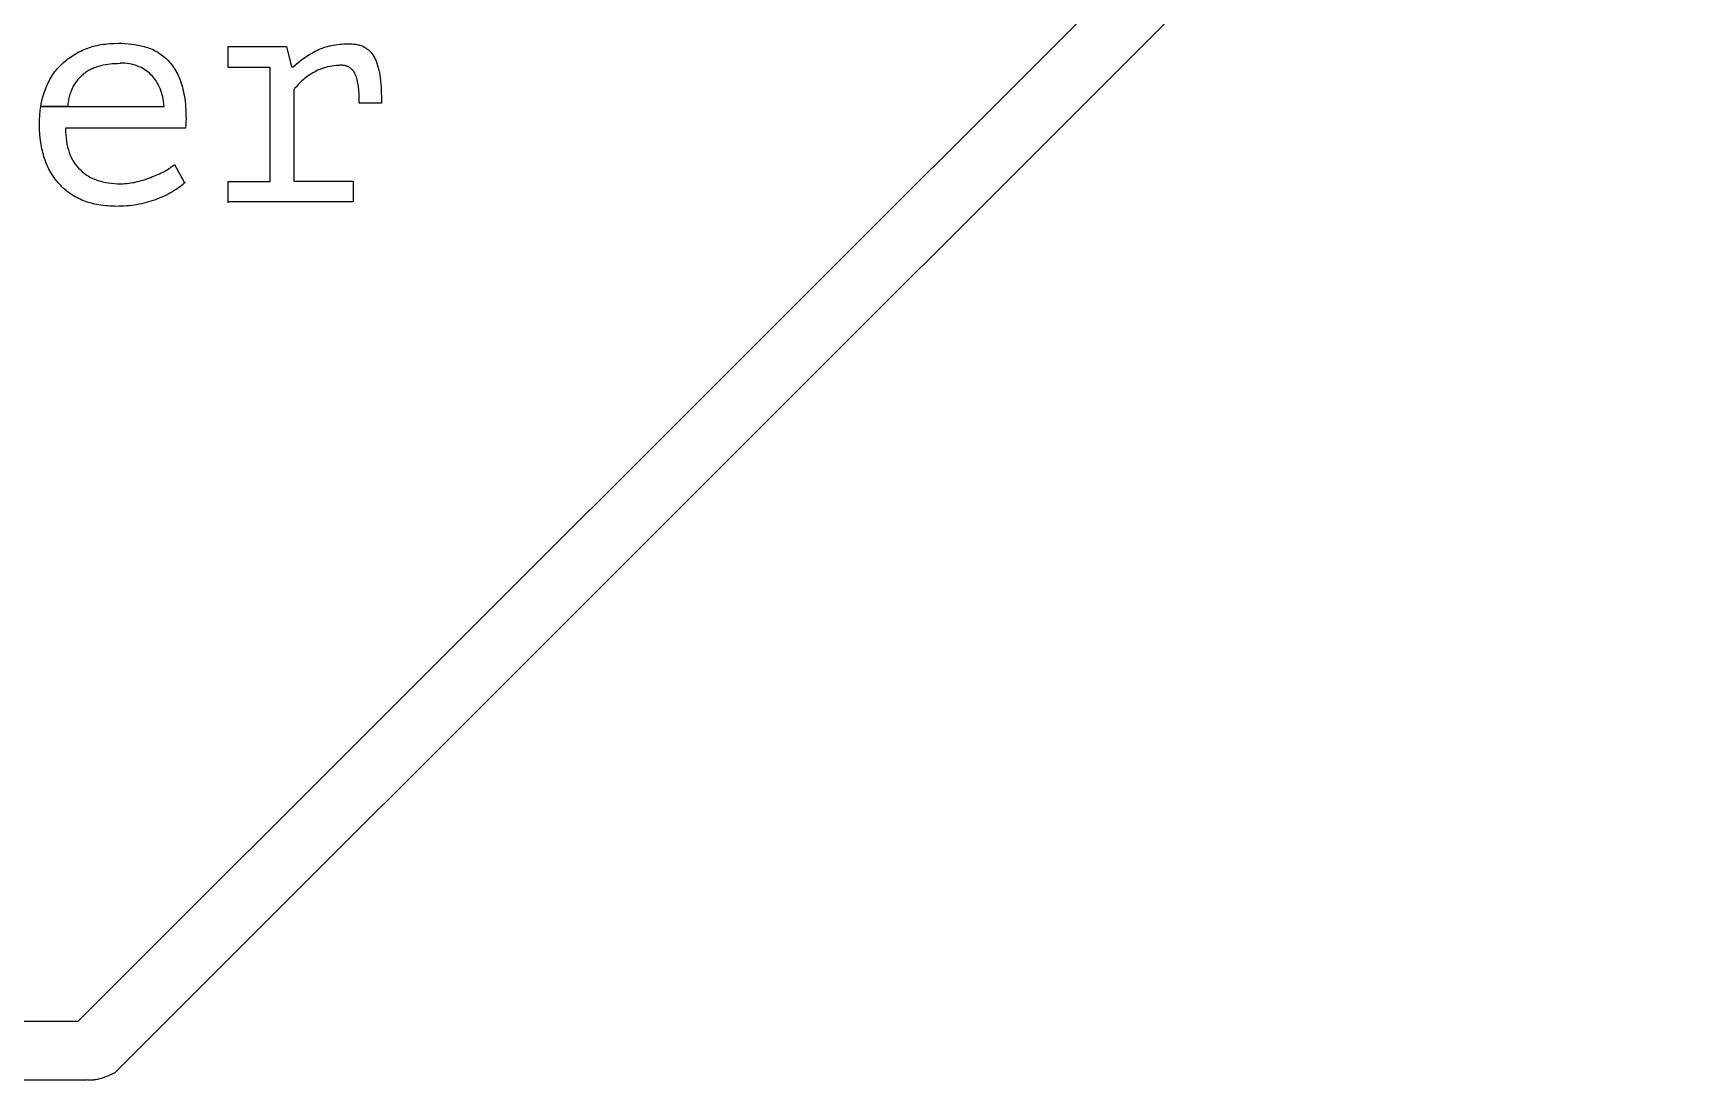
# Model space of a CAD drawing. Extents: x 111.8 to 210.7, y -80.1 to -34.2.
# Drawn here: x 202.7 to 210.61, y -80.07 to -75.04 of the extents above; entities that cross this region are included whole.
import ezdxf

# ---------------------------------------------------------------- set-up
doc = ezdxf.new("R2010")
doc.units = 0
doc.layers.add('BLACK', color=7, linetype='CONTINUOUS')

msp = doc.modelspace()

# ---------------------------------------------------------------- linework, layer by layer
at = {"layer": 'BLACK', "linetype": 'CONTINUOUS'}
for p, q in [((202.916761, -79.791243), (210.323244, -72.384755)), ((210.60539, -72.52584), (203.093108, -80.038127)), ((203.018362, -75.102177), (203.028219, -75.100456)), ((203.028219, -75.100456), (203.0382, -75.098951)), ((203.0382, -75.098951), (203.04829, -75.09766)), ((203.04829, -75.09766), (203.058473, -75.096578)), ((203.058473, -75.096578), (203.068733, -75.095701)), ((203.068733, -75.095701), (203.089424, -75.094549)), ((203.089424, -75.094549), (203.110239, -75.094172)), ((203.110239, -75.094172), (203.126001, -75.09442)), ((203.126001, -75.09442), (203.141576, -75.095164)), ((203.141576, -75.095164), (203.157027, -75.096404)), ((203.157027, -75.096404), (203.172417, -75.098141)), ((203.172417, -75.098141), (203.187806, -75.100373)), ((203.187806, -75.100373), (203.203258, -75.103102)), ((204.151416, -75.101283), (204.161307, -75.099919)), ((204.161307, -75.099919), (204.171384, -75.098803)), ((204.171384, -75.098803), (204.181647, -75.097935)), ((204.181647, -75.097935), (204.192096, -75.097314)), ((204.192096, -75.097314), (204.202731, -75.096942)), ((204.202731, -75.096942), (204.213552, -75.096818)), ((204.213552, -75.096818), (204.219909, -75.096881)), ((204.219909, -75.096881), (204.226083, -75.097072)), ((204.226083, -75.097072), (204.23208, -75.097394)), ((204.23208, -75.097394), (204.237902, -75.097852)), ((204.237902, -75.097852), (204.243553, -75.098449)), ((204.243553, -75.098449), (204.249038, -75.09919)), ((204.249038, -75.09919), (204.25436, -75.100079)), ((204.25436, -75.100079), (204.259523, -75.101118)), ((202.853996, -75.180076), (202.860745, -75.174581)), ((202.860745, -75.174581), (202.867697, -75.169225)), ((202.867697, -75.169225), (202.874838, -75.164013)), ((202.874838, -75.164013), (202.882157, -75.158948)), ((202.882157, -75.158948), (202.889643, -75.154034)), ((202.889643, -75.154034), (202.897284, -75.149276)), ((202.897284, -75.149276), (202.905068, -75.144676)), ((202.905068, -75.144676), (202.912985, -75.140239)), ((202.912985, -75.140239), (202.921021, -75.135968)), ((202.921021, -75.135968), (202.929166, -75.131868)), ((202.929166, -75.131868), (202.937407, -75.127943)), ((202.937407, -75.127943), (202.945734, -75.124196)), ((202.945734, -75.124196), (202.954135, -75.120631)), ((202.954135, -75.120631), (202.96269, -75.117281)), ((202.96269, -75.117281), (202.971478, -75.114176)), ((202.971478, -75.114176), (202.980483, -75.111311)), ((202.980483, -75.111311), (202.989689, -75.108683)), ((202.989689, -75.108683), (202.999081, -75.106287)), ((202.999081, -75.106287), (203.008644, -75.10412)), ((203.008644, -75.10412), (203.018362, -75.102177)), ((203.203258, -75.103102), (203.218833, -75.106326)), ((203.218833, -75.106326), (203.234595, -75.110047)), ((203.234595, -75.110047), (203.24244, -75.112154)), ((203.24244, -75.112154), (203.250108, -75.114506)), ((203.250108, -75.114506), (203.257604, -75.117099)), ((203.257604, -75.117099), (203.264939, -75.119927)), ((203.264939, -75.119927), (203.272118, -75.122989)), ((203.272118, -75.122989), (203.27915, -75.126278)), ((203.27915, -75.126278), (203.286042, -75.129793)), ((203.286042, -75.129793), (203.292802, -75.133529)), ((203.292802, -75.133529), (203.299439, -75.137481)), ((203.299439, -75.137481), (203.305959, -75.141647)), ((203.305959, -75.141647), (203.312371, -75.146022)), ((203.312371, -75.146022), (203.318682, -75.150603)), ((203.318682, -75.150603), (203.3249, -75.155385)), ((203.3249, -75.155385), (203.331033, -75.160364)), ((203.331033, -75.160364), (203.337088, -75.165538)), ((203.337088, -75.165538), (203.343073, -75.170901)), ((203.343073, -75.170901), (203.348933, -75.176949)), ((203.348933, -75.176949), (203.354607, -75.18319)), ((203.63676, -75.210589), (203.63676, -75.110048)), ((203.63676, -75.110048), (203.917218, -75.110048)), ((203.917218, -75.110048), (203.941031, -75.207943)), ((203.975303, -75.185123), (203.98207, -75.179728)), ((203.98207, -75.179728), (203.988919, -75.174457)), ((203.988919, -75.174457), (203.995854, -75.16931)), ((203.995854, -75.16931), (204.002877, -75.164287)), ((204.002877, -75.164287), (204.009994, -75.159388)), ((204.009994, -75.159388), (204.017207, -75.154613)), ((204.017207, -75.154613), (204.024521, -75.149962)), ((204.024521, -75.149962), (204.03194, -75.145436)), ((204.03194, -75.145436), (204.039468, -75.141033)), ((204.039468, -75.141033), (204.047107, -75.136754)), ((204.047107, -75.136754), (204.054863, -75.132599)), ((204.054863, -75.132599), (204.06274, -75.128568)), ((204.06274, -75.128568), (204.07077, -75.124724)), ((204.07077, -75.124724), (204.078986, -75.121127)), ((204.078986, -75.121127), (204.087389, -75.117779)), ((204.087389, -75.117779), (204.095977, -75.114678)), ((204.095977, -75.114678), (204.104752, -75.111825)), ((204.104752, -75.111825), (204.113713, -75.109221)), ((204.113713, -75.109221), (204.122859, -75.106864)), ((204.122859, -75.106864), (204.132192, -75.104756)), ((204.132192, -75.104756), (204.141711, -75.102896)), ((204.141711, -75.102896), (204.151416, -75.101283)), ((204.259523, -75.101118), (204.264531, -75.102312)), ((204.264531, -75.102312), (204.269388, -75.103666)), ((204.269388, -75.103666), (204.274098, -75.105182)), ((204.274098, -75.105182), (204.278664, -75.106864)), ((204.278664, -75.106864), (204.283091, -75.108718)), ((204.283091, -75.108718), (204.287382, -75.110745)), ((204.287382, -75.110745), (204.291541, -75.112951)), ((204.291541, -75.112951), (204.295572, -75.115339)), ((204.295572, -75.115339), (204.299479, -75.117882)), ((204.299479, -75.117882), (204.303262, -75.120548)), ((204.303262, -75.120548), (204.306921, -75.123339)), ((204.306921, -75.123339), (204.310456, -75.126253)), ((204.310456, -75.126253), (204.313866, -75.129292)), ((204.313866, -75.129292), (204.317153, -75.132454)), ((204.317153, -75.132454), (204.320316, -75.135741)), ((204.320316, -75.135741), (204.323354, -75.139152)), ((204.323354, -75.139152), (204.326269, -75.142686)), ((204.326269, -75.142686), (204.329059, -75.146345)), ((204.329059, -75.146345), (204.331726, -75.150128)), ((204.331726, -75.150128), (204.334268, -75.154034)), ((204.334268, -75.154034), (204.336687, -75.158065)), ((204.336687, -75.158065), (204.338981, -75.16222)), ((204.338981, -75.16222), (204.341152, -75.166499)), ((204.341152, -75.166499), (204.343198, -75.170902)), ((204.343198, -75.170902), (204.345151, -75.175458)), ((204.345151, -75.175458), (204.347043, -75.180193)), ((202.786134, -75.260042), (202.790755, -75.252261)), ((202.790755, -75.252261), (202.795562, -75.244665)), ((202.795562, -75.244665), (202.800563, -75.237264)), ((202.800563, -75.237264), (202.805766, -75.230064)), ((202.805766, -75.230064), (202.811177, -75.223074)), ((202.811177, -75.223074), (202.816806, -75.2163)), ((202.816806, -75.2163), (202.82266, -75.209752)), ((202.82266, -75.209752), (202.828746, -75.203436)), ((202.828746, -75.203436), (202.835073, -75.19736)), ((202.835073, -75.19736), (202.841148, -75.191469)), ((202.841148, -75.191469), (202.847459, -75.185707)), ((202.847459, -75.185707), (202.853996, -75.180076)), ((202.926147, -75.257138), (202.922581, -75.260921)), ((202.929775, -75.25348), (202.926147, -75.257138)), ((202.933464, -75.249945), (202.929775, -75.25348)), ((202.937216, -75.246535), (202.933464, -75.249945)), ((202.94103, -75.243248), (202.937216, -75.246535)), ((202.944905, -75.240085), (202.94103, -75.243248)), ((202.948843, -75.237047), (202.944905, -75.240085)), ((202.952873, -75.234132), (202.948843, -75.237047)), ((202.957024, -75.231337), (202.952873, -75.234132)), ((202.961291, -75.228658), (202.957024, -75.231337)), ((202.96567, -75.226092), (202.961291, -75.228658)), ((202.970157, -75.223634), (202.96567, -75.226092)), ((202.974749, -75.221281), (202.970157, -75.223634)), ((202.979442, -75.219028), (202.974749, -75.221281)), ((202.984232, -75.216873), (202.979442, -75.219028)), ((202.989115, -75.21481), (202.984232, -75.216873)), ((202.994087, -75.212837), (202.989115, -75.21481)), ((203.004282, -75.209142), (202.994087, -75.212837)), ((203.014788, -75.205757), (203.004282, -75.209142)), ((203.025573, -75.202651), (203.014788, -75.205757)), ((203.03106, -75.201224), (203.025573, -75.202651)), ((203.036606, -75.199918), (203.03106, -75.201224)), ((203.047855, -75.197649), (203.036606, -75.199918)), ((203.059291, -75.195814), (203.047855, -75.197649)), ((203.070882, -75.194383), (203.059291, -75.195814)), ((203.082597, -75.193323), (203.070882, -75.194383)), ((203.094406, -75.192605), (203.082597, -75.193323)), ((203.106276, -75.192197), (203.094406, -75.192605)), ((203.118177, -75.192067), (203.106276, -75.192197)), ((203.120823, -75.189422), (203.118177, -75.192067)), ((203.131643, -75.189639), (203.120823, -75.189422)), ((203.142269, -75.190291), (203.131643, -75.189639)), ((203.152693, -75.191376), (203.142269, -75.190291)), ((203.162908, -75.192895), (203.152693, -75.191376)), ((203.172906, -75.194848), (203.162908, -75.192895)), ((203.182679, -75.197236), (203.172906, -75.194848)), ((203.19222, -75.200057), (203.182679, -75.197236)), ((203.201521, -75.203313), (203.19222, -75.200057)), ((203.210573, -75.207002), (203.201521, -75.203313)), ((203.21937, -75.211126), (203.210573, -75.207002)), ((203.227903, -75.215684), (203.21937, -75.211126)), ((203.236165, -75.220676), (203.227903, -75.215684)), ((203.244147, -75.226102), (203.236165, -75.220676)), ((203.251844, -75.231962), (203.244147, -75.226102)), ((203.259245, -75.238256), (203.251844, -75.231962)), ((203.266344, -75.244984), (203.259245, -75.238256)), ((203.273104, -75.252085), (203.266344, -75.244984)), ((203.279491, -75.2595), (203.273104, -75.252085)), ((203.354607, -75.18319), (203.360095, -75.189633)), ((203.360095, -75.189633), (203.365397, -75.196285)), ((203.365397, -75.196285), (203.370513, -75.203154)), ((203.370513, -75.203154), (203.375443, -75.210248)), ((203.375443, -75.210248), (203.380187, -75.217574)), ((203.380187, -75.217574), (203.384745, -75.225141)), ((203.384745, -75.225141), (203.389117, -75.232955)), ((203.389117, -75.232955), (203.393302, -75.241026)), ((203.393302, -75.241026), (203.397302, -75.24936)), ((203.397302, -75.24936), (203.401116, -75.257965)), ((203.401116, -75.257965), (203.404744, -75.26685)), ((203.837843, -75.210589), (203.63676, -75.210589)), ((203.837843, -75.758276), (203.837843, -75.210589)), ((203.941031, -75.207943), (203.948968, -75.207943)), ((203.948968, -75.207943), (203.961996, -75.196285)), ((203.961996, -75.196285), (203.975303, -75.185123)), ((204.01495, -75.254906), (204.008624, -75.259867)), ((204.021523, -75.249945), (204.01495, -75.254906)), ((204.028344, -75.244984), (204.021523, -75.249945)), ((204.043144, -75.236675), (204.028344, -75.244984)), ((204.051133, -75.232381), (204.043144, -75.236675)), ((204.059432, -75.228117), (204.051133, -75.232381)), ((204.06798, -75.223978), (204.059432, -75.228117)), ((204.076713, -75.220056), (204.06798, -75.223978)), ((204.085571, -75.216443), (204.076713, -75.220056)), ((204.090027, -75.214783), (204.085571, -75.216443)), ((204.09449, -75.213234), (204.090027, -75.214783)), ((204.104422, -75.210387), (204.09449, -75.213234)), ((204.114416, -75.207819), (204.104422, -75.210387)), ((204.124535, -75.205561), (204.114416, -75.207819)), ((204.134839, -75.203643), (204.124535, -75.205561)), ((204.145391, -75.202098), (204.134839, -75.203643)), ((204.156254, -75.200956), (204.145391, -75.202098)), ((204.16182, -75.200546), (204.156254, -75.200956)), ((204.167488, -75.200248), (204.16182, -75.200546)), ((204.173264, -75.200067), (204.167488, -75.200248)), ((204.179156, -75.200005), (204.173264, -75.200067)), ((204.182342, -75.200052), (204.179156, -75.200005)), ((204.185452, -75.200191), (204.182342, -75.200052)), ((204.188486, -75.200422), (204.185452, -75.200191)), ((204.191445, -75.200744), (204.188486, -75.200422)), ((204.194331, -75.201158), (204.191445, -75.200744)), ((204.197143, -75.201662), (204.194331, -75.201158)), ((204.199885, -75.202257), (204.197143, -75.201662)), ((204.202555, -75.202941), (204.199885, -75.202257)), ((204.205156, -75.203714), (204.202555, -75.202941)), ((204.207688, -75.204575), (204.205156, -75.203714)), ((204.210152, -75.205525), (204.207688, -75.204575)), ((204.212549, -75.206563), (204.210152, -75.205525)), ((204.214881, -75.207688), (204.212549, -75.206563)), ((204.217147, -75.208899), (204.214881, -75.207688)), ((204.21935, -75.210197), (204.217147, -75.208899)), ((204.221489, -75.211581), (204.21935, -75.210197)), ((204.223567, -75.21305), (204.221489, -75.211581)), ((204.225583, -75.214603), (204.223567, -75.21305)), ((204.22754, -75.216241), (204.225583, -75.214603)), ((204.229437, -75.217963), (204.22754, -75.216241)), ((204.231276, -75.219768), (204.229437, -75.217963)), ((204.233058, -75.221656), (204.231276, -75.219768)), ((204.234784, -75.223626), (204.233058, -75.221656)), ((204.236455, -75.225678), (204.234784, -75.223626)), ((204.238071, -75.227812), (204.236455, -75.225678)), ((204.239634, -75.230026), (204.238071, -75.227812)), ((204.242604, -75.234696), (204.239634, -75.230026)), ((204.245373, -75.239683), (204.242604, -75.234696)), ((204.247948, -75.244984), (204.245373, -75.239683)), ((204.250336, -75.250657), (204.247948, -75.244984)), ((204.252542, -75.256756), (204.250336, -75.250657)), ((204.254569, -75.263274), (204.252542, -75.256756)), ((204.347043, -75.180193), (204.348872, -75.185098)), ((204.348872, -75.185098), (204.35064, -75.190166)), ((204.35064, -75.190166), (204.353988, -75.20076)), ((204.353988, -75.20076), (204.357089, -75.211912)), ((204.357089, -75.211912), (204.359941, -75.22356)), ((204.359941, -75.22356), (204.362545, -75.235642)), ((204.362545, -75.235642), (204.364902, -75.248096)), ((204.364902, -75.248096), (204.36701, -75.26086)), ((202.749024, -75.346694), (202.751889, -75.337299)), ((202.751889, -75.337299), (202.754994, -75.32809)), ((202.754994, -75.32809), (202.758343, -75.319068)), ((202.758343, -75.319068), (202.765547, -75.301467)), ((202.765547, -75.301467), (202.769354, -75.292872)), ((202.769354, -75.292872), (202.773309, -75.284424)), ((202.773309, -75.284424), (202.777418, -75.276131)), ((202.777418, -75.276131), (202.781691, -75.268001)), ((202.781691, -75.268001), (202.786134, -75.260042)), ((202.879794, -75.332684), (202.877881, -75.338533)), ((202.881816, -75.326983), (202.879794, -75.332684)), ((202.883938, -75.321424), (202.881816, -75.326983)), ((202.886154, -75.316005), (202.883938, -75.321424)), ((202.888455, -75.310722), (202.886154, -75.316005)), ((202.890833, -75.305571), (202.888455, -75.310722)), ((202.893281, -75.300547), (202.890833, -75.305571)), ((202.896289, -75.295648), (202.893281, -75.300547)), ((202.899358, -75.290873), (202.896289, -75.295648)), ((202.90249, -75.286222), (202.899358, -75.290873)), ((202.905683, -75.281695), (202.90249, -75.286222)), ((202.908939, -75.277292), (202.905683, -75.281695)), ((202.912257, -75.273013), (202.908939, -75.277292)), ((202.915636, -75.268859), (202.912257, -75.273013)), ((202.919078, -75.264828), (202.915636, -75.268859)), ((202.922581, -75.260921), (202.919078, -75.264828)), ((203.285506, -75.267233), (203.279491, -75.2595)), ((203.291149, -75.275288), (203.285506, -75.267233)), ((203.29642, -75.283668), (203.291149, -75.275288)), ((203.301319, -75.292377), (203.29642, -75.283668)), ((203.305846, -75.30142), (203.301319, -75.292377)), ((203.310001, -75.3108), (203.305846, -75.30142)), ((203.313783, -75.320521), (203.310001, -75.3108)), ((203.317194, -75.330587), (203.313783, -75.320521)), ((203.320233, -75.341001), (203.317194, -75.330587)), ((203.404744, -75.26685), (203.408185, -75.276021)), ((203.408185, -75.276021), (203.411441, -75.285487)), ((203.411441, -75.285487), (203.414511, -75.295255)), ((203.414511, -75.295255), (203.417393, -75.305363)), ((203.417393, -75.305363), (203.420082, -75.315843)), ((203.420082, -75.315843), (203.422568, -75.326695)), ((203.422568, -75.326695), (203.424846, -75.337919)), ((203.424846, -75.337919), (203.426907, -75.349515)), ((203.954601, -75.313322), (203.951615, -75.316422)), ((203.951615, -75.316422), (203.951615, -75.75563)), ((203.95765, -75.309973), (203.954601, -75.313322)), ((203.964183, -75.302531), (203.95765, -75.309973)), ((203.96779, -75.298439), (203.964183, -75.302531)), ((203.971707, -75.294098), (203.96779, -75.298439)), ((203.975996, -75.289509), (203.971707, -75.294098)), ((203.980719, -75.284672), (203.975996, -75.289509)), ((203.985804, -75.279711), (203.980719, -75.284672)), ((203.991137, -75.27475), (203.985804, -75.279711)), ((203.996718, -75.269789), (203.991137, -75.27475)), ((204.002547, -75.264828), (203.996718, -75.269789)), ((204.008624, -75.259867), (204.002547, -75.264828)), ((204.256422, -75.270203), (204.254569, -75.263274)), ((204.258105, -75.277534), (204.256422, -75.270203)), ((204.259621, -75.285261), (204.258105, -75.277534)), ((204.262169, -75.30187), (204.259621, -75.285261)), ((204.264096, -75.319967), (204.262169, -75.30187)), ((204.265435, -75.33949), (204.264096, -75.319967)), ((204.36701, -75.26086), (204.368757, -75.27412)), ((204.368757, -75.27412), (204.37007, -75.288062)), ((204.37007, -75.288062), (204.37101, -75.302625)), ((204.37101, -75.302625), (204.371641, -75.317745)), ((204.371641, -75.317745), (204.372023, -75.333362)), ((204.372023, -75.333362), (204.37222, -75.349412)), ((202.735373, -75.417666), (202.737907, -75.398443)), ((202.737907, -75.398443), (202.738169, -75.396458)), ((202.737907, -75.398443), (202.866823, -75.398443)), ((202.866823, -75.398443), (202.737907, -75.398443)), ((202.738169, -75.396458), (202.73989, -75.386133)), ((202.73989, -75.386133), (202.741833, -75.375994)), ((202.741833, -75.375994), (202.744, -75.366041)), ((202.744, -75.366041), (202.746396, -75.356275)), ((202.746396, -75.356275), (202.749024, -75.346694)), ((202.867411, -75.391094), (202.866823, -75.398443)), ((202.866823, -75.398443), (203.329845, -75.398443)), ((202.868177, -75.383927), (202.867411, -75.391094)), ((202.869114, -75.376938), (202.868177, -75.383927)), ((202.870213, -75.370124), (202.869114, -75.376938)), ((202.871468, -75.36348), (202.870213, -75.370124)), ((202.872869, -75.357003), (202.871468, -75.36348)), ((202.874411, -75.350689), (202.872869, -75.357003)), ((202.876084, -75.344534), (202.874411, -75.350689)), ((202.877881, -75.338533), (202.876084, -75.344534)), ((203.322899, -75.351769), (203.320233, -75.341001)), ((203.325194, -75.362893), (203.322899, -75.351769)), ((203.327116, -75.374377), (203.325194, -75.362893)), ((203.328666, -75.386226), (203.327116, -75.374377)), ((203.329845, -75.398443), (203.328666, -75.386226)), ((203.426907, -75.349515), (203.428742, -75.361484)), ((203.428742, -75.361484), (203.430346, -75.373824)), ((203.430346, -75.373824), (203.431709, -75.386536)), ((203.431709, -75.386536), (203.432824, -75.399621)), ((203.432824, -75.399621), (203.433683, -75.413077)), ((203.433683, -75.413077), (203.434278, -75.426906)), ((204.266215, -75.360378), (204.265435, -75.33949)), ((204.266468, -75.382568), (204.266215, -75.360378)), ((204.372302, -75.382568), (204.266468, -75.382568)), ((204.37222, -75.349412), (204.372302, -75.382568)), ((202.731885, -75.485755), (202.732262, -75.462315)), ((202.732257, -75.508209), (202.731885, -75.485755)), ((202.732262, -75.462315), (202.733415, -75.439619)), ((202.733415, -75.439619), (202.735373, -75.417666)), ((203.43387, -75.485941), (203.433031, -75.50163)), ((203.434406, -75.470624), (203.43387, -75.485941)), ((203.434278, -75.426906), (203.434602, -75.441107)), ((203.434648, -75.455679), (203.434406, -75.470624)), ((203.434602, -75.441107), (203.434648, -75.455679)), ((202.733373, -75.529949), (202.732257, -75.508209)), ((202.735234, -75.551007), (202.733373, -75.529949)), ((202.736443, -75.56129), (202.735234, -75.551007)), ((202.737838, -75.571414), (202.736443, -75.56129)), ((202.73942, -75.581383), (202.737838, -75.571414)), ((203.433031, -75.50163), (202.85624, -75.50163)), ((202.85624, -75.50163), (202.856519, -75.518219)), ((202.856519, -75.518219), (202.857356, -75.534253)), ((202.857356, -75.534253), (202.858751, -75.549738)), ((202.858751, -75.549738), (202.860704, -75.564675)), ((202.860704, -75.564675), (202.863216, -75.57907)), ((202.741187, -75.591201), (202.73942, -75.581383)), ((202.74314, -75.600872), (202.741187, -75.591201)), ((202.74528, -75.610399), (202.74314, -75.600872)), ((202.747605, -75.619787), (202.74528, -75.610399)), ((202.750117, -75.629039), (202.747605, -75.619787)), ((202.752815, -75.638159), (202.750117, -75.629039)), ((202.755698, -75.647151), (202.752815, -75.638159)), ((202.758768, -75.656018), (202.755698, -75.647151)), ((202.863216, -75.57907), (202.866286, -75.592927)), ((202.866286, -75.592927), (202.869913, -75.606248)), ((202.869913, -75.606248), (202.874099, -75.619039)), ((202.874099, -75.619039), (202.878843, -75.631302)), ((202.878843, -75.631302), (202.884145, -75.643043)), ((202.884145, -75.643043), (202.890005, -75.654263)), ((202.890005, -75.654263), (202.896424, -75.664969)), ((202.762024, -75.664757), (202.758768, -75.656018)), ((202.765465, -75.673365), (202.762024, -75.664757)), ((202.769093, -75.681836), (202.765465, -75.673365)), ((202.772906, -75.690168), (202.769093, -75.681836)), ((202.776906, -75.698357), (202.772906, -75.690168)), ((202.781092, -75.706399), (202.776906, -75.698357)), ((202.785464, -75.714289), (202.781092, -75.706399)), ((202.790022, -75.722024), (202.785464, -75.714289)), ((202.794765, -75.729601), (202.790022, -75.722024)), ((202.799695, -75.737014), (202.794765, -75.729601)), ((202.896424, -75.664969), (202.9034, -75.675163)), ((202.9034, -75.675163), (202.910934, -75.684849)), ((202.910934, -75.684849), (202.919027, -75.694031)), ((202.919027, -75.694031), (202.927677, -75.702713)), ((202.927677, -75.702713), (202.936794, -75.710869)), ((202.936794, -75.710869), (202.946286, -75.71847)), ((202.946286, -75.71847), (202.956158, -75.72552)), ((202.956158, -75.72552), (202.966414, -75.732024)), ((202.966414, -75.732024), (202.977058, -75.737986)), ((203.274281, -75.734463), (203.283087, -75.731368)), ((203.283087, -75.731368), (203.291644, -75.728055)), ((203.291644, -75.728055), (203.299954, -75.724557)), ((203.299954, -75.724557), (203.308015, -75.720903)), ((203.308015, -75.720903), (203.315829, -75.717126)), ((203.315829, -75.717126), (203.323394, -75.713255)), ((203.323394, -75.713255), (203.330712, -75.709323)), ((203.330712, -75.709323), (203.337781, -75.705359)), ((203.337781, -75.705359), (203.344484, -75.701395)), ((203.344484, -75.701395), (203.350721, -75.697463)), ((203.350721, -75.697463), (203.356524, -75.693592)), ((203.356524, -75.693592), (203.361924, -75.689814)), ((203.361924, -75.689814), (203.366953, -75.686161)), ((203.366953, -75.686161), (203.37164, -75.682662)), ((203.37164, -75.682662), (203.380115, -75.676255)), ((203.380115, -75.676255), (203.425094, -75.760921)), ((202.804811, -75.744261), (202.799695, -75.737014)), ((202.810113, -75.751338), (202.804811, -75.744261)), ((202.815601, -75.75824), (202.810113, -75.751338)), ((202.821275, -75.764964), (202.815601, -75.75824)), ((202.827135, -75.771505), (202.821275, -75.764964)), ((202.833181, -75.777861), (202.827135, -75.771505)), ((202.839408, -75.784032), (202.833181, -75.777861)), ((202.845814, -75.790016), (202.839408, -75.784032)), ((202.852395, -75.795814), (202.845814, -75.790016)), ((202.859146, -75.801426), (202.852395, -75.795814)), ((202.866063, -75.806852), (202.859146, -75.801426)), ((202.873143, -75.812092), (202.866063, -75.806852)), ((202.880383, -75.817146), (202.873143, -75.812092)), ((202.977058, -75.737986), (202.988092, -75.743409)), ((202.988092, -75.743409), (202.999523, -75.748297)), ((202.999523, -75.748297), (203.011352, -75.752654)), ((203.011352, -75.752654), (203.023584, -75.756483)), ((203.023584, -75.756483), (203.036224, -75.75979)), ((203.036224, -75.75979), (203.049274, -75.762577)), ((203.049274, -75.762577), (203.062739, -75.764849)), ((203.062739, -75.764849), (203.076622, -75.766609)), ((203.076622, -75.766609), (203.090928, -75.767862)), ((203.090928, -75.767862), (203.105661, -75.768611)), ((203.105661, -75.768611), (203.120823, -75.768859)), ((203.120823, -75.768859), (203.130745, -75.76873)), ((203.130745, -75.76873), (203.140667, -75.768322)), ((203.140667, -75.768322), (203.150588, -75.767603)), ((203.150588, -75.767603), (203.16051, -75.766544)), ((203.16051, -75.766544), (203.170432, -75.765113)), ((203.170432, -75.765113), (203.180354, -75.763278)), ((203.180354, -75.763278), (203.185315, -75.7622)), ((203.185315, -75.7622), (203.190276, -75.761009)), ((203.190276, -75.761009), (203.195237, -75.759703)), ((203.195237, -75.759703), (203.200198, -75.758276)), ((203.200198, -75.758276), (203.210001, -75.756167)), ((203.210001, -75.756167), (203.219587, -75.753811)), ((203.219587, -75.753811), (203.228987, -75.751206)), ((203.228987, -75.751206), (203.238232, -75.748354)), ((203.238232, -75.748354), (203.247352, -75.745253)), ((203.247352, -75.745253), (203.25638, -75.741905)), ((203.25638, -75.741905), (203.265346, -75.738308)), ((203.265346, -75.738308), (203.274281, -75.734463)), ((203.366884, -75.808547), (203.357831, -75.813503)), ((203.371318, -75.806036), (203.366884, -75.808547)), ((203.37569, -75.803467), (203.371318, -75.806036)), ((203.384248, -75.79817), (203.37569, -75.803467)), ((203.392558, -75.792687), (203.384248, -75.79817)), ((203.400619, -75.78705), (203.392558, -75.792687)), ((203.408433, -75.781288), (203.400619, -75.78705)), ((203.415998, -75.775433), (203.408433, -75.781288)), ((203.423316, -75.769516), (203.415998, -75.775433)), ((203.430385, -75.763568), (203.423316, -75.769516)), ((203.425094, -75.760921), (203.430385, -75.763568)), ((203.63676, -75.856172), (203.63676, -75.758276)), ((203.63676, -75.758276), (203.837843, -75.758276)), ((203.951615, -75.75563), (204.237365, -75.75563)), ((204.237365, -75.75563), (204.237365, -75.856172)), ((202.887777, -75.822014), (202.880383, -75.817146)), ((202.895322, -75.826695), (202.887777, -75.822014)), ((202.903015, -75.831191), (202.895322, -75.826695)), ((202.910851, -75.835501), (202.903015, -75.831191)), ((202.918827, -75.839625), (202.910851, -75.835501)), ((202.926938, -75.843563), (202.918827, -75.839625)), ((202.935181, -75.847314), (202.926938, -75.843563)), ((202.943552, -75.85088), (202.935181, -75.847314)), ((202.960791, -75.856575), (202.943552, -75.85088)), ((202.978774, -75.861711), (202.960791, -75.856575)), ((202.997502, -75.866228), (202.978774, -75.861711)), ((203.016974, -75.870062), (202.997502, -75.866228)), ((203.037189, -75.873152), (203.016974, -75.870062)), ((203.047576, -75.874399), (203.037189, -75.873152)), ((203.058149, -75.875437), (203.047576, -75.874399)), ((203.068909, -75.876257), (203.058149, -75.875437)), ((203.079854, -75.876852), (203.068909, -75.876257)), ((203.090985, -75.877216), (203.079854, -75.876852)), ((203.102302, -75.877338), (203.090985, -75.877216)), ((203.114208, -75.877214), (203.102302, -75.877338)), ((203.126114, -75.876842), (203.114208, -75.877214)), ((203.138021, -75.876222), (203.126114, -75.876842)), ((203.149927, -75.875354), (203.138021, -75.876222)), ((203.161833, -75.874238), (203.149927, -75.875354)), ((203.173739, -75.872874), (203.161833, -75.874238)), ((203.185646, -75.871261), (203.173739, -75.872874)), ((203.197552, -75.869401), (203.185646, -75.871261)), ((203.209339, -75.867292), (203.197552, -75.869401)), ((203.22091, -75.864936), (203.209339, -75.867292)), ((203.232294, -75.862331), (203.22091, -75.864936)), ((203.243523, -75.859479), (203.232294, -75.862331)), ((203.254628, -75.856378), (203.243523, -75.859479)), ((203.265641, -75.85303), (203.254628, -75.856378)), ((203.276591, -75.849433), (203.265641, -75.85303)), ((203.28751, -75.845588), (203.276591, -75.849433)), ((203.2983, -75.841501), (203.28751, -75.845588)), ((203.308842, -75.837196), (203.2983, -75.841501)), ((203.319136, -75.832705), (203.308842, -75.837196)), ((203.329182, -75.82806), (203.319136, -75.832705)), ((203.338979, -75.82329), (203.329182, -75.82806)), ((203.348529, -75.818427), (203.338979, -75.82329)), ((203.357831, -75.813503), (203.348529, -75.818427)), ((203.63676, -75.858818), (203.634115, -75.856172)), ((203.634115, -75.856172), (203.63676, -75.856172)), ((203.63676, -75.856172), (203.63676, -75.858818)), ((204.237365, -75.856172), (203.63676, -75.856172)), ((171.033625, -79.791243), (202.916761, -79.791243)), ((202.95202, -80.073394), (171.027565, -80.073394)), ((202.958631, -80.073189), (202.95202, -80.073394)), ((202.961873, -80.072892), (202.958631, -80.073189)), ((202.967466, -80.073161), (202.961873, -80.072892)), ((202.97408, -80.073325), (202.967466, -80.073161)), ((202.98731, -80.073394), (202.97408, -80.073325)), ((202.990715, -80.073293), (202.98731, -80.073394)), ((202.994308, -80.072998), (202.990715, -80.073293)), ((202.998069, -80.072522), (202.994308, -80.072998)), ((203.001979, -80.071879), (202.998069, -80.072522)), ((203.010166, -80.070139), (203.001979, -80.071879)), ((203.018716, -80.067883), (203.010166, -80.070139)), ((203.027472, -80.065214), (203.018716, -80.067883)), ((203.03628, -80.062235), (203.027472, -80.065214)), ((203.044984, -80.05905), (203.03628, -80.062235)), ((203.053431, -80.05576), (203.044984, -80.05905)), ((203.06893, -80.049286), (203.053431, -80.05576)), ((203.081535, -80.043637), (203.06893, -80.049286)), ((203.093108, -80.038127), (203.081535, -80.043637))]:
    msp.add_line(p, q, dxfattribs=at)

doc.saveas('drawing.dxf')
